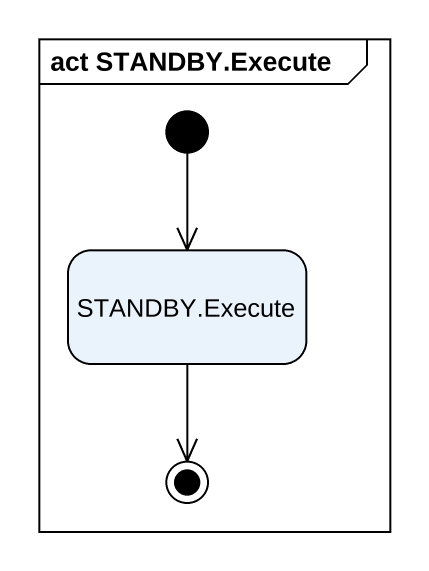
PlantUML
@startuml
mainframe act STANDBY.Execute
hide empty description
state "STANDBY.Execute" as STANDBY_Execute
[*] --> STANDBY_Execute
STANDBY_Execute --> [*]
@enduml
